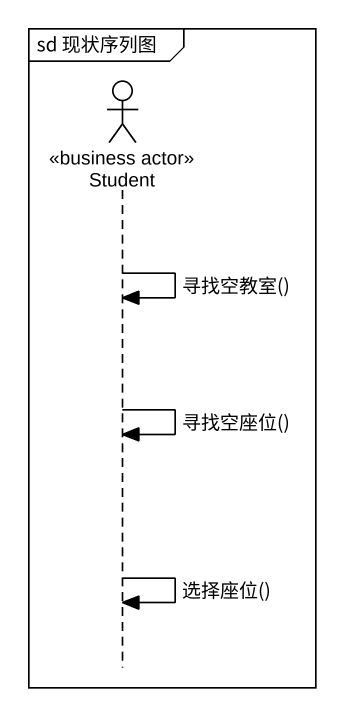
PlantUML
@startuml
mainframe sd 现状序列图
hide footbox
actor Student <<business actor>>

Student -> Student : 寻找空教室()
Student -> Student : 寻找空座位()
Student -> Student : 选择座位()
@enduml
